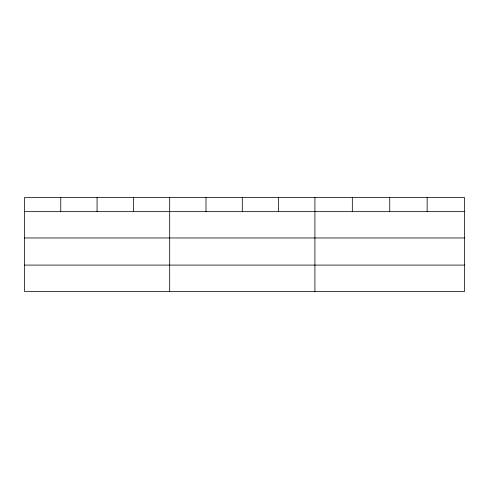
<?xml version="1.0" encoding="UTF-8"?>
<svg xmlns="http://www.w3.org/2000/svg" width="489" height="489" viewBox="0 0 489 489"><rect width="100%" height="100%" fill="white"/><g stroke="black" fill="none" stroke-linecap="round" stroke-linejoin="round"><path stroke-width="0.73" d="M464.55 237.972L464.55 197.587L24.45 197.587L24.45 291.413L464.55 291.413L464.55 237.972L24.45 237.972M24.45 211.651L464.55 211.651M24.45 265.093L464.55 265.093M427.141 197.587L427.141 211.651M389.733 197.587L389.733 211.651M352.324 197.587L352.324 211.651M314.916 197.587L314.916 291.413M278.608 197.587L278.608 211.651M242.299 197.587L242.299 211.651M205.991 197.587L205.991 211.651M169.683 197.587L169.683 291.413M133.375 197.587L133.375 211.651M97.067 197.587L97.067 211.651M60.758 197.587L60.758 211.651"/></g></svg>
